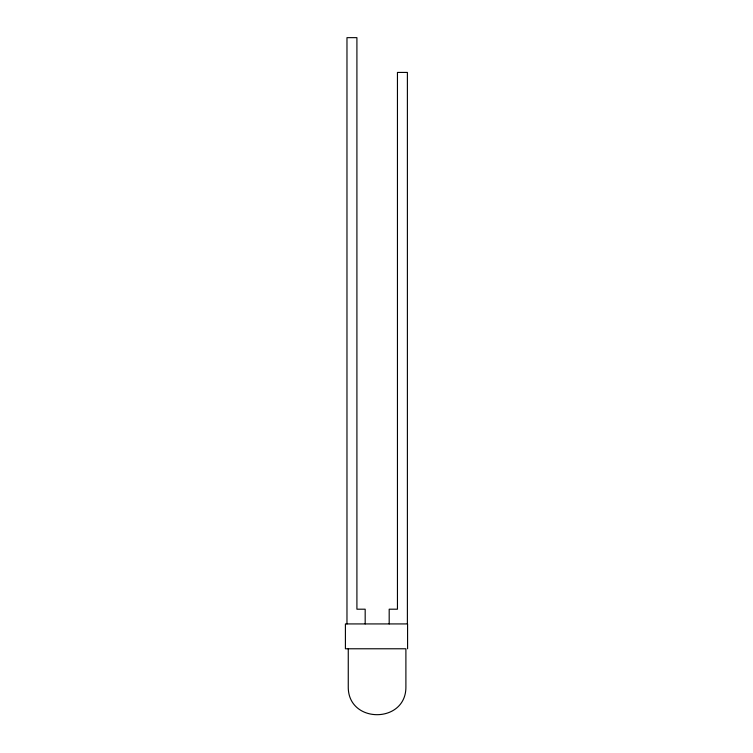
<?xml version="1.0" encoding="UTF-8"?>
<svg xmlns="http://www.w3.org/2000/svg" width="753" height="753" viewBox="0 0 753 753"><rect width="100%" height="100%" fill="white"/><g stroke="black" fill="none" stroke-linecap="round" stroke-linejoin="round"><path stroke-width="1.13" d="M407.589 648.775L407.571 623.926L345.411 623.926L345.411 648.775L405.895 648.775L405.895 686.529C406.592 724.066 347.566 724.066 348.262 686.529L348.262 648.775M407.392 623.926L407.392 72.429L397.452 72.429L397.452 609.196L389.188 609.196L389.188 623.926M365.177 623.926L365.177 609.196L356.913 609.196L356.913 37.65L346.973 37.65L346.973 623.926"/></g></svg>
